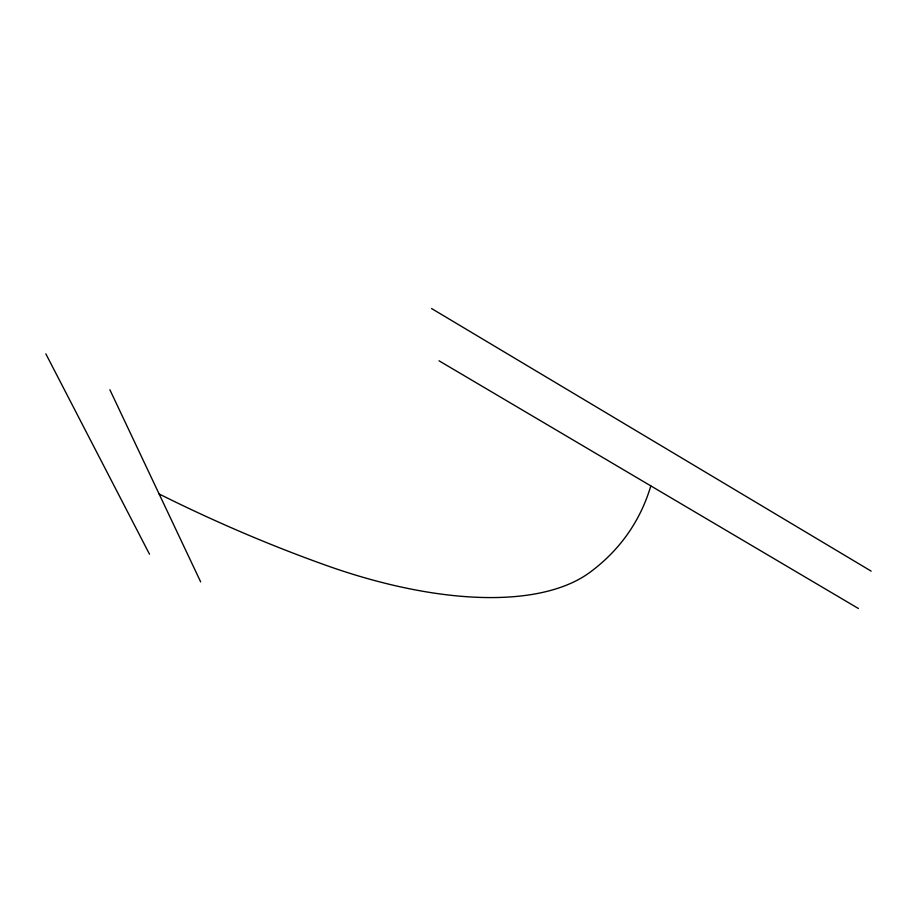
<?xml version="1.0" encoding="UTF-8"?>
<svg xmlns="http://www.w3.org/2000/svg" width="917" height="917" viewBox="0 0 917 917"><rect width="100%" height="100%" fill="white"/><g stroke="black" fill="none" stroke-linecap="round" stroke-linejoin="round"><path stroke-width="1.38" d="M439.025 360.794L858.392 608.487M431.54 308.513L871.15 571.119M45.85 353.87L149.505 554.212M109.88 389.759L200.663 581.894M159.122 493.976A994.853 612.923 32.4 0 0 324.973 564.952A329.868 148.038 26.1 0 0 590.089 572.208A801.171 358.169 33.7 0 0 650.829 485.895"/></g></svg>
